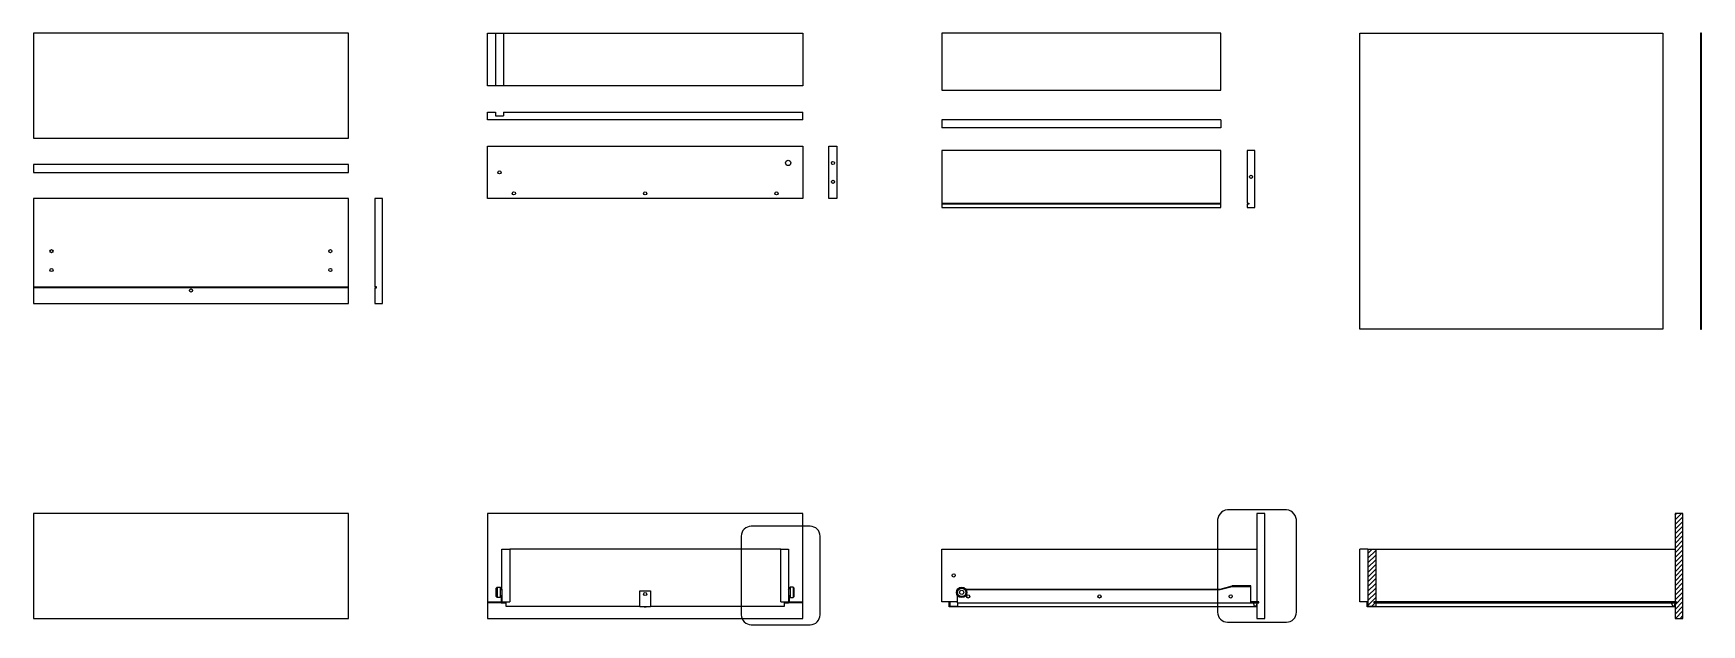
# Model space of a CAD drawing. Header units: millimetres. Extents: x 1264 to 4171, y 1322 to 2568.
# Drawn here: x 2929.9 to 3247.6, y 2036.5 to 2149.2 of the extents above; entities that cross this region are included whole.
import ezdxf

# ---------------------------------------------------------------- set-up
doc = ezdxf.new("R2010")
doc.units = ezdxf.units.MM
for name, color, linetype in [('ANNO', 6, 'Continuous'), ('CERNIERE E GIUNZIONI', 2, 'Continuous'), ('SEZIONE', 12, 'Continuous'), ('STRUTTURA', 3, 'Continuous')]:
    doc.layers.add(name, color=color, linetype=linetype)
pattern_1 = [(45, (601.4769, 335.0701), (-0.4490128, 0.4490128), [])]

msp = doc.modelspace()

# ---------------------------------------------------------------- hatches: boundary and pattern name
at = {"layer": 'STRUTTURA'}
h = msp.add_hatch(color=256, dxfattribs=at)
h.dxf.hatch_style = 1
h.paths.add_polyline_path([(3247.56, 2149.21), (3247.36, 2149.21), (3247.36, 2092.81), (3247.56, 2092.81)])
h = msp.add_hatch(dxfattribs=at)
h.set_pattern_fill('ANSI31', color=256, scale=0.2)
h.set_pattern_definition(pattern_1)
h.paths.add_polyline_path([(3243.99, 2057.71), (3242.49, 2057.71), (3242.49, 2040.91), (3242.84, 2040.91), (3242.84, 2040.71), (3242.49, 2040.71), (3242.49, 2037.71), (3243.99, 2037.71)])
h = msp.add_hatch(dxfattribs=at)
h.set_pattern_fill('ANSI31', color=256, scale=0.2)
h.set_pattern_definition(pattern_1)
h.paths.add_polyline_path([(3185.49, 2050.91), (3183.99, 2050.91), (3183.99, 2040.06), (3185.49, 2040.06)])
h = msp.add_hatch(color=256, dxfattribs=at)
h.dxf.hatch_style = 1
h.paths.add_polyline_path([(3242.84, 2040.91), (3185.14, 2040.91), (3185.14, 2040.71), (3241.81, 2040.71), (3242.84, 2040.71)])

# ---------------------------------------------------------------- linework, layer by layer
at = {"layer": 'ANNO'}
for points in [[(3157.27, 2037.01), (3168.52, 2037.01, 0.414214), (3170.39, 2038.89), (3170.39, 2056.15, 0.412927), (3168.52, 2058.42), (3157.27, 2058.42, 0.412927), (3155.39, 2056.15), (3155.39, 2038.89, 0.414214)], [(3066.57, 2036.53), (3077.82, 2036.53, 0.414214), (3079.69, 2038.41), (3079.69, 2053.41, 0.414214), (3077.82, 2055.28), (3066.57, 2055.28, 0.414214), (3064.69, 2053.41), (3064.69, 2038.41, 0.414214)]]:
    msp.add_lwpolyline(points, format="xyb", close=True, dxfattribs=at)
at = {"layer": 'CERNIERE E GIUNZIONI'}
for p, q in [((3076.4, 2124.69), (3076.39, 2124.69)), ((3162.9, 2047.89), (3162.89, 2047.89)), ((3017.99, 2043.48), (3018.19, 2043.68)), ((3017.99, 2041.88), (3017.99, 2043.48)), ((3018.19, 2043.68), (3018.79, 2043.68)), ((3018.19, 2043.68), (3018.19, 2041.68)), ((3018.79, 2043.68), (3018.79, 2041.68)), ((3019.09, 2043.18), (3018.79, 2043.68)), ((3019.01, 2043.31), (3019.09, 2043.31)), ((3019.09, 2043.31), (3019.09, 2040.71)), ((3045.39, 2039.96), (3045.39, 2042.96)), ((3045.39, 2042.96), (3047.39, 2042.96)), ((3047.39, 2042.96), (3047.39, 2039.96)), ((3073.69, 2043.18), (3073.99, 2043.68)), ((3073.77, 2043.31), (3073.69, 2043.31)), ((3073.69, 2043.31), (3073.69, 2040.71)), ((3074.59, 2043.68), (3073.99, 2043.68)), ((3073.99, 2043.68), (3073.99, 2041.68)), ((3074.79, 2043.48), (3074.59, 2043.68)), ((3074.59, 2043.68), (3074.59, 2041.68)), ((3074.79, 2041.88), (3074.79, 2043.48)), ((3107.44, 2043.31), (3155.89, 2043.31)), ((3107.51, 2043.21), (3155.89, 2043.21)), ((3155.89, 2043.31), (3158.13, 2043.91)), ((3155.89, 2043.21), (3158.13, 2043.81)), ((3161.74, 2043.91), (3158.13, 2043.91)), ((3158.13, 2043.81), (3161.74, 2043.81)), ((3161.74, 2040.71), (3161.74, 2043.91)), ((3018.19, 2041.68), (3017.99, 2041.88)), ((3018.79, 2041.68), (3018.19, 2041.68)), ((3019.09, 2042.18), (3018.79, 2041.68)), ((3018.99, 2042.01), (3018.99, 2040.66)), ((3018.99, 2040.66), (3019.84, 2040.66)), ((3019.84, 2040.71), (3019.09, 2040.71)), ((3047.39, 2039.96), (3045.39, 2039.96)), ((3072.94, 2040.71), (3073.69, 2040.71)), ((3073.79, 2040.66), (3072.94, 2040.66)), ((3073.69, 2042.18), (3073.99, 2041.68)), ((3073.79, 2042.01), (3073.79, 2040.66)), ((3073.99, 2041.68), (3074.59, 2041.68)), ((3074.59, 2041.68), (3074.79, 2041.88)), ((3104.29, 2039.96), (3104.29, 2040.91)), ((3162.89, 2039.96), (3104.29, 2039.96)), ((3105.89, 2040.71), (3105.89, 2042.04)), ((3105.89, 2040.71), (3162.21, 2040.71)), ((3162.44, 2040.06), (3162.21, 2040.71)), ((3162.79, 2040.06), (3162.44, 2040.06)), ((3162.79, 2040.46), (3162.79, 2040.06)), ((3162.79, 2040.46), (3162.89, 2040.46)), ((3162.89, 2040.46), (3162.89, 2039.96)), ((3183.89, 2039.96), (3183.89, 2040.91)), ((3242.49, 2039.96), (3183.89, 2039.96)), ((3185.49, 2040.71), (3241.81, 2040.71)), ((3242.04, 2040.06), (3241.81, 2040.71)), ((3242.39, 2040.06), (3242.04, 2040.06)), ((3242.39, 2040.46), (3242.39, 2040.06)), ((3242.39, 2040.46), (3242.49, 2040.46)), ((3242.49, 2040.46), (3242.49, 2039.96))]:
    msp.add_line(p, q, dxfattribs=at)
for centre, radius in [((3018.64, 2122.71), 0.3), ((3073.62, 2124.51), 0.5), ((3082.14, 2124.51), 0.3), ((3161.74, 2121.86), 0.3), ((3021.39, 2118.71), 0.3), ((3046.39, 2118.71), 0.3), ((3071.39, 2118.71), 0.3), ((3082.14, 2120.91), 0.3), ((2933.34, 2107.71), 0.3), ((2986.44, 2107.71), 0.3), ((2933.34, 2104.11), 0.3), ((2986.44, 2104.11), 0.3), ((2959.89, 2100.21), 0.3), ((3105.14, 2045.91), 0.3), ((3046.39, 2042.36), 0.3), ((3106.66, 2042.68), 1), ((3106.66, 2042.68), 0.8), ((3106.66, 2042.68), 0.4), ((3107.89, 2041.91), 0.3), ((3132.89, 2041.91), 0.3), ((3157.89, 2041.91), 0.3)]:
    msp.add_circle(centre, radius, dxfattribs=at)
msp.add_arc((3046.39, 2040.21), 0.3, 236.4416, 303.5584, dxfattribs=at)
at = {"layer": 'SEZIONE'}
for p, q in [((3242.49, 2057.71), (3242.49, 2040.91)), ((3243.99, 2057.71), (3242.49, 2057.71)), ((3243.99, 2037.71), (3243.99, 2057.71)), ((3183.99, 2050.91), (3183.99, 2040.06)), ((3183.99, 2050.91), (3185.49, 2050.91)), ((3185.49, 2050.91), (3185.49, 2040.91)), ((3242.49, 2050.91), (3242.49, 2040.91)), ((3183.99, 2040.06), (3185.49, 2040.06)), ((3185.49, 2040.91), (3185.14, 2040.91)), ((3185.14, 2040.91), (3185.14, 2040.71)), ((3185.14, 2040.71), (3185.49, 2040.71)), ((3185.49, 2040.71), (3185.49, 2040.06)), ((3242.49, 2040.91), (3242.84, 2040.91)), ((3242.49, 2040.71), (3242.49, 2037.71)), ((3242.84, 2040.71), (3242.49, 2040.71)), ((3242.84, 2040.71), (3242.84, 2040.91)), ((3242.49, 2037.71), (3243.99, 2037.71))]:
    msp.add_line(p, q, dxfattribs=at)
at = {"layer": 'STRUTTURA'}
for p, q in [((2929.89, 2149.21), (2929.89, 2129.21)), ((2989.89, 2149.21), (2929.89, 2149.21)), ((2989.89, 2129.21), (2989.89, 2149.21)), ((3016.39, 2139.21), (3016.39, 2149.21)), ((3016.39, 2149.21), (3076.39, 2149.21)), ((3017.89, 2149.21), (3017.89, 2139.21)), ((3019.39, 2149.21), (3019.39, 2139.21)), ((3076.39, 2149.21), (3076.39, 2139.21)), ((3155.99, 2149.21), (3102.89, 2149.21)), ((3102.89, 2149.21), (3102.89, 2138.36)), ((3155.99, 2138.36), (3155.99, 2149.21)), ((3182.49, 2149.21), (3240.19, 2149.21)), ((3182.49, 2092.81), (3182.49, 2149.21)), ((3240.19, 2149.21), (3240.19, 2092.81)), ((3247.36, 2149.21), (3247.36, 2092.81)), ((3247.56, 2149.21), (3247.36, 2149.21)), ((3247.56, 2092.81), (3247.56, 2149.21)), ((3076.39, 2139.21), (3016.39, 2139.21)), ((3102.89, 2138.36), (3155.99, 2138.36)), ((3016.39, 2132.71), (3016.39, 2134.21)), ((3016.39, 2134.21), (3017.89, 2134.21)), ((3076.39, 2132.71), (3016.39, 2132.71)), ((3017.89, 2134.21), (3017.89, 2133.46)), ((3017.89, 2133.46), (3019.39, 2133.46)), ((3019.39, 2134.21), (3019.39, 2133.46)), ((3019.39, 2134.21), (3076.39, 2134.21)), ((3076.39, 2132.71), (3076.39, 2134.21)), ((3102.89, 2132.71), (3102.89, 2131.21)), ((3155.99, 2132.71), (3102.89, 2132.71)), ((3155.99, 2132.71), (3155.99, 2131.21)), ((2929.89, 2129.21), (2989.89, 2129.21)), ((3155.99, 2131.21), (3102.89, 2131.21)), ((3016.39, 2127.71), (3076.39, 2127.71)), ((3016.39, 2117.71), (3016.39, 2127.71)), ((3076.39, 2127.71), (3076.39, 2117.71)), ((3081.39, 2117.71), (3081.39, 2127.71)), ((3081.39, 2127.71), (3082.89, 2127.71)), ((3082.89, 2127.71), (3082.89, 2117.71)), ((3155.99, 2126.86), (3102.89, 2126.86)), ((3102.89, 2126.86), (3102.89, 2116.01)), ((3155.99, 2116.01), (3155.99, 2126.86)), ((3160.99, 2126.86), (3160.99, 2116.86)), ((3162.49, 2126.86), (3160.99, 2126.86)), ((3162.49, 2116.01), (3162.49, 2126.86)), ((2989.89, 2124.21), (2929.89, 2124.21)), ((2929.89, 2124.21), (2929.89, 2122.71)), ((2929.89, 2122.71), (2989.89, 2122.71)), ((2989.89, 2122.71), (2989.89, 2124.21)), ((2929.89, 2117.71), (2929.89, 2097.71)), ((2989.89, 2117.71), (2929.89, 2117.71)), ((2989.89, 2097.71), (2989.89, 2117.71)), ((2994.89, 2117.71), (2994.89, 2100.91)), ((2996.39, 2117.71), (2994.89, 2117.71)), ((2996.39, 2097.71), (2996.39, 2117.71)), ((3076.39, 2117.71), (3016.39, 2117.71)), ((3082.89, 2117.71), (3081.39, 2117.71)), ((3102.89, 2116.86), (3155.99, 2116.86)), ((3155.99, 2116.66), (3102.89, 2116.66)), ((3102.89, 2116.01), (3155.99, 2116.01)), ((3160.99, 2116.86), (3161.34, 2116.86)), ((3161.34, 2116.66), (3160.99, 2116.66)), ((3160.99, 2116.66), (3160.99, 2116.01)), ((3160.99, 2116.01), (3162.49, 2116.01)), ((3161.34, 2116.86), (3161.34, 2116.66)), ((2929.89, 2100.91), (2989.89, 2100.91)), ((2989.89, 2100.71), (2929.89, 2100.71)), ((2995.24, 2100.91), (2994.89, 2100.91)), ((2994.89, 2100.71), (2995.24, 2100.71)), ((2994.89, 2100.71), (2994.89, 2097.71)), ((2995.24, 2100.71), (2995.24, 2100.91)), ((2995.24, 2100.71), (2995.24, 2100.71)), ((2929.89, 2097.71), (2989.89, 2097.71)), ((2994.89, 2097.71), (2996.39, 2097.71)), ((3240.19, 2092.81), (3182.49, 2092.81)), ((3247.36, 2092.81), (3247.56, 2092.81)), ((2929.89, 2057.71), (2929.89, 2037.71)), ((2989.89, 2057.71), (2929.89, 2057.71)), ((2989.89, 2037.71), (2989.89, 2057.71)), ((3016.39, 2057.71), (3016.39, 2037.71)), ((3076.39, 2057.71), (3016.39, 2057.71)), ((3076.39, 2037.71), (3076.39, 2057.71)), ((3162.89, 2057.71), (3162.89, 2040.91)), ((3164.39, 2057.71), (3162.89, 2057.71)), ((3164.39, 2037.71), (3164.39, 2057.71)), ((3019.09, 2043.31), (3019.09, 2050.91)), ((3019.09, 2050.91), (3020.59, 2050.91)), ((3020.59, 2050.91), (3020.59, 2040.91)), ((3072.19, 2050.91), (3020.59, 2050.91)), ((3072.19, 2040.91), (3072.19, 2050.91)), ((3072.19, 2050.91), (3073.69, 2050.91)), ((3073.69, 2050.91), (3073.69, 2043.31)), ((3102.89, 2050.91), (3162.89, 2050.91)), ((3102.89, 2040.91), (3102.89, 2050.91)), ((3182.49, 2040.91), (3182.49, 2050.91)), ((3183.99, 2050.91), (3182.49, 2050.91)), ((3185.49, 2050.91), (3242.49, 2050.91)), ((3016.39, 2040.91), (3018.99, 2040.91)), ((3018.99, 2040.71), (3016.39, 2040.71)), ((3019.09, 2040.91), (3020.59, 2040.91)), ((3019.84, 2040.91), (3019.84, 2040.06)), ((3019.84, 2040.06), (3045.39, 2040.06)), ((3047.39, 2040.06), (3072.94, 2040.06)), ((3072.19, 2040.91), (3073.69, 2040.91)), ((3072.94, 2040.06), (3072.94, 2040.91)), ((3073.79, 2040.91), (3076.39, 2040.91)), ((3076.39, 2040.71), (3073.79, 2040.71)), ((3105.89, 2040.91), (3102.89, 2040.91)), ((3104.39, 2040.91), (3104.39, 2040.06)), ((3104.39, 2040.06), (3105.89, 2040.06)), ((3105.89, 2040.71), (3105.89, 2040.06)), ((3163.24, 2040.91), (3161.74, 2040.91)), ((3162.21, 2040.71), (3163.24, 2040.71)), ((3162.89, 2040.71), (3162.89, 2037.71)), ((3163.24, 2040.71), (3163.24, 2040.91)), ((3163.24, 2040.71), (3163.24, 2040.71)), ((3183.99, 2040.91), (3182.49, 2040.91)), ((3242.49, 2040.91), (3185.49, 2040.91)), ((3241.81, 2040.71), (3242.49, 2040.71)), ((3242.84, 2040.71), (3242.84, 2040.71)), ((2929.89, 2037.71), (2989.89, 2037.71)), ((3016.39, 2037.71), (3076.39, 2037.71)), ((3162.89, 2037.71), (3164.39, 2037.71))]:
    msp.add_line(p, q, dxfattribs=at)

doc.saveas('drawing.dxf')
